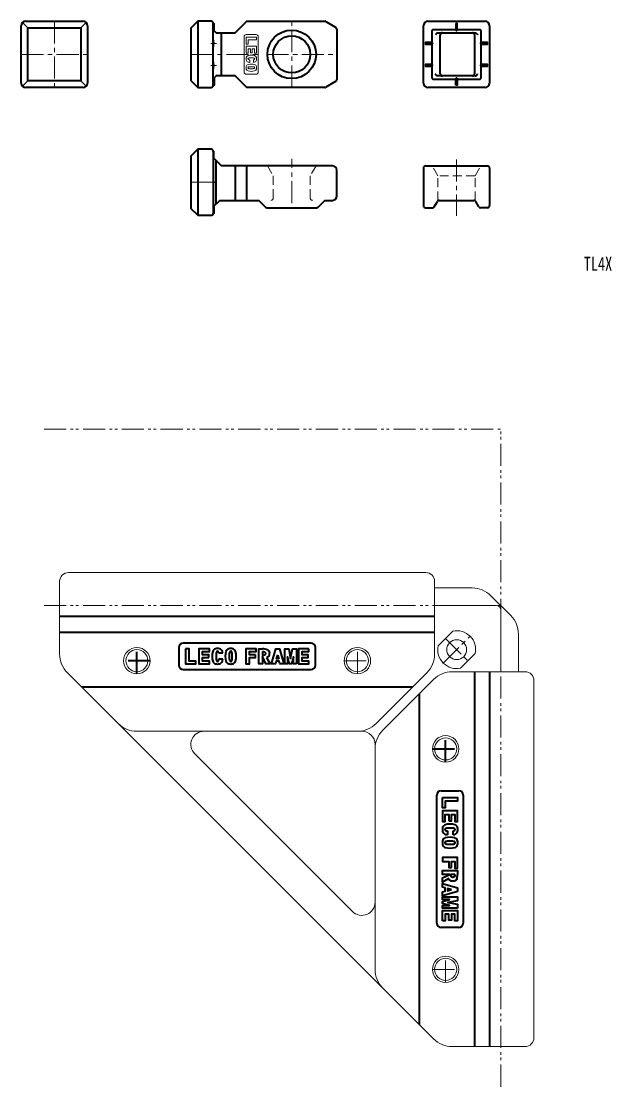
# Model space of a CAD drawing. Units: millimetres on the paper. Extents: x -598 to 1503, y -396 to 443.
# Drawn here: x -392 to -258.2, y 185.4 to 427 of the extents above; entities that cross this region are included whole.
import ezdxf
from ezdxf.enums import TextEntityAlignment as Align

# ---------------------------------------------------------------- set-up
doc = ezdxf.new("R2010")
doc.units = ezdxf.units.MM
for name, pattern in [('CHAIN1', [8, 5, -1, 1, -1]), ('DASHED2', [3, 2, -1]), ('DOUBLE_CHAIN1', [8.8, 5, -1, 0.6, -0.6, 0.6, -1])]:
    doc.linetypes.add(name, pattern=pattern)
for name, color, linetype, lineweight in [('0-0', 7, 'Continuous', 18), ('0-1', 4, 'CHAIN1', 18), ('0-3', 4, 'DOUBLE_CHAIN1', 18)]:
    doc.layers.add(name, color=color, linetype=linetype, lineweight=lineweight)
doc.styles.add('ＭＳ ゴシック', font='')
doc.styles.get('ＭＳ ゴシック').set_extended_font_data('MS Gothic')

msp = doc.modelspace()

# ---------------------------------------------------------------- linework, layer by layer
at = {"layer": '0-0', "lineweight": 40}
for p, q in [((-392, 413), (-392, 426)), ((-391, 427), (-378, 427)), ((-377, 426), (-377, 413)), ((-322.959, 426.933), (-320.747, 425.656)), ((-300.85, 413), (-300.85, 426)), ((-299.85, 427), (-286.85, 427)), ((-293.35, 424.9), (-293.35, 426.5)), ((-285.85, 426), (-285.85, 413)), ((-346.597, 414.6), (-346.597, 424.4)), ((-320.497, 425.223), (-320.497, 413.789)), ((-297.05, 415.1), (-297.05, 423.9)), ((-293.523, 425.1), (-293.436, 424.95)), ((-289.25, 423.9), (-289.25, 415.1)), ((-348.347, 422.087), (-348.497, 422.173)), ((-348.497, 421.827), (-348.347, 421.913)), ((-298.8, 422.087), (-298.95, 422.173)), ((-298.95, 421.827), (-298.8, 421.913)), ((-348.497, 417.173), (-348.347, 417.087)), ((-348.347, 416.913), (-348.497, 416.827)), ((-320.747, 413.344), (-322.959, 412.067)), ((-293.523, 412.5), (-293.523, 413.9)), ((-293.35, 414.1), (-293.35, 412.5)), ((-378, 412), (-391, 412)), ((-351.997, 412), (-348.997, 412)), ((-286.85, 412), (-299.85, 412)), ((-347.797, 385.6), (-347.797, 395.4)), ((-343.497, 394.2), (-343.497, 386.4)), ((-340.897, 386.4), (-340.897, 394.2)), ((-300.35, 394.2), (-286.35, 394.2)), ((-320.497, 387.4), (-320.497, 393.2)), ((-300.85, 393.7), (-300.85, 385.2)), ((-285.85, 393.7), (-285.85, 385.2)), ((-348.497, 390.673), (-348.347, 390.587)), ((-348.347, 390.413), (-348.497, 390.327)), ((-336.29, 384.7), (-325.104, 384.7)), ((-300.35, 384.7), (-298.82, 384.7)), ((-298.387, 384.95), (-297.694, 386.15)), ((-297.261, 386.4), (-289.438, 386.4)), ((-288.312, 384.95), (-289.005, 386.15)), ((-286.35, 384.7), (-287.879, 384.7)), ((-298.312, 292), (-383.312, 292)), ((-383.312, 288.5), (-298.312, 288.5)), ((-326.296, 286), (-355.328, 286)), ((-356.328, 285), (-356.328, 281)), ((-346.337, 283.678), (-347.204, 283.678)), ((-337.353, 284.078), (-337.353, 283.153)), ((-333.891, 283.315), (-333.651, 282.447)), ((-325.296, 281), (-325.296, 285)), ((-347.2, 282.452), (-346.315, 282.452)), ((-355.328, 280), (-326.296, 280)), ((-289.312, 279.5), (-289.312, 194.5)), ((-285.812, 194.5), (-285.812, 279.5)), ((-303.312, 276), (-378.312, 276)), ((-301.812, 274.5), (-301.812, 199.5)), ((-297.812, 222.484), (-297.812, 251.516)), ((-296.812, 252.516), (-292.812, 252.516)), ((-291.812, 251.516), (-291.812, 222.484)), ((-295.359, 243.388), (-295.359, 242.503)), ((-294.133, 242.526), (-294.133, 243.393)), ((-293.734, 233.541), (-294.658, 233.541)), ((-292.812, 221.484), (-296.812, 221.484))]:
    msp.add_line(p, q, dxfattribs=at)
at = {"layer": '0-0', "color": 4}
for p, q in [((-391.707, 426.707), (-390.5, 425.5)), ((-377.293, 426.707), (-378.5, 425.5)), ((-341.497, 415.5), (-341.497, 423.5)), ((-340.997, 424), (-338.797, 424)), ((-338.297, 423.5), (-338.297, 415.5)), ((-340.228, 417.674), (-340.228, 418.271)), ((-339.4, 418.274), (-339.4, 417.689)), ((-391.707, 412.293), (-390.5, 413.5)), ((-377.293, 412.293), (-378.5, 413.5)), ((-338.797, 415), (-340.997, 415))]:
    msp.add_line(p, q, dxfattribs=at)
at = {"layer": '0-0', "color": 4, "linetype": 'DASHED2'}
msp.add_line((-289.15, 391.948), (-287.85, 394.2), dxfattribs=at)
at = {"layer": '0-0'}
for p, q in [((-383.312, 283.485), (-383.312, 300)), ((-381.312, 302), (-300.312, 302)), ((-298.312, 300), (-298.312, 283.485)), ((-289.797, 298.5), (-298.312, 298.5)), ((-285.554, 296.743), (-281.069, 292.257)), ((-284.312, 294.5), (-298.312, 294.5)), ((-283.312, 279.5), (-283.312, 293.5)), ((-297.52, 285.383), (-294.194, 288.708)), ((-279.312, 288.015), (-279.312, 279.5)), ((-292.429, 280.292), (-289.103, 283.617)), ((-381.554, 279.243), (-298.569, 196.257)), ((-300.069, 279.243), (-311.554, 267.757)), ((-277.812, 279.5), (-294.326, 279.5)), ((-310.054, 266.257), (-298.569, 277.743)), ((-275.812, 196.5), (-275.812, 277.5)), ((-365.826, 266), (-314.812, 266)), ((-311.812, 263), (-311.812, 211.985)), ((-316.933, 225.121), (-352.69, 260.879)), ((-294.326, 194.5), (-277.812, 194.5))]:
    msp.add_line(p, q, dxfattribs=at)
at = {"layer": '0-0', "linetype": 'CHAIN1', "lineweight": 40}
for p, q in [((-365.812, 279), (-365.812, 285)), ((-362.812, 282), (-368.812, 282)), ((-295.812, 259), (-295.812, 265)), ((-298.812, 262), (-292.812, 262))]:
    msp.add_line(p, q, dxfattribs=at)
at = {"layer": '0-0', "lineweight": 40}
for points in [[(-390.5, 425.5), (-378.5, 425.5), (-378.5, 413.5), (-390.5, 413.5)], [(-354.796, 284.695), (-354.796, 281.292), (-352.414, 281.292), (-352.414, 281.899), (-353.948, 281.899), (-353.948, 284.695)], [(-349.523, 282.729), (-349.523, 283.299), (-350.914, 283.299), (-350.914, 284.088), (-349.377, 284.088), (-349.377, 284.695), (-351.76, 284.695), (-351.76, 281.292), (-349.377, 281.292), (-349.377, 281.899), (-350.914, 281.899), (-350.914, 282.729)], [(-338.912, 283.299), (-340.295, 283.299), (-340.295, 284.088), (-338.761, 284.088), (-338.761, 284.695), (-341.143, 284.695), (-341.143, 281.292), (-340.295, 281.292), (-340.295, 282.729), (-338.912, 282.729)], [(-332.502, 281.292), (-333.378, 281.292), (-333.527, 281.875), (-334.268, 281.875), (-334.415, 281.292), (-335.288, 281.292), (-334.284, 284.695), (-333.505, 284.695)], [(-329.661, 281.292), (-330.311, 281.292), (-330.311, 282.896), (-330.765, 281.292), (-331.175, 281.292), (-331.629, 282.896), (-331.629, 281.292), (-332.279, 281.292), (-332.279, 284.695), (-331.38, 284.695), (-330.97, 282.527), (-330.56, 284.695), (-329.661, 284.695)], [(-326.827, 284.695), (-329.192, 284.695), (-329.192, 281.292), (-326.827, 281.292), (-326.827, 281.899), (-328.343, 281.899), (-328.343, 282.729), (-326.989, 282.729), (-326.989, 283.299), (-328.343, 283.299), (-328.343, 284.088), (-326.827, 284.088)], [(-296.52, 250.985), (-293.117, 250.985), (-293.117, 250.136), (-295.913, 250.136), (-295.913, 248.603), (-296.52, 248.603)], [(-295.082, 245.712), (-294.513, 245.712), (-294.513, 247.102), (-293.724, 247.102), (-293.724, 245.565), (-293.117, 245.565), (-293.117, 247.948), (-296.52, 247.948), (-296.52, 245.565), (-295.913, 245.565), (-295.913, 247.102), (-295.082, 247.102)], [(-294.513, 235.101), (-294.513, 236.483), (-293.724, 236.483), (-293.724, 234.949), (-293.117, 234.949), (-293.117, 237.332), (-296.52, 237.332), (-296.52, 236.483), (-295.082, 236.483), (-295.082, 235.101)], [(-293.117, 229.693), (-296.52, 228.69), (-296.52, 229.566), (-295.937, 229.716), (-295.937, 230.457), (-296.52, 230.604), (-296.52, 231.476), (-293.117, 230.472)], [(-293.117, 225.85), (-296.52, 225.85), (-296.52, 226.5), (-294.916, 226.5), (-296.52, 226.953), (-296.52, 227.364), (-294.916, 227.817), (-296.52, 227.817), (-296.52, 228.467), (-293.117, 228.467), (-293.117, 227.568), (-295.285, 227.158), (-293.117, 226.749)], [(-296.52, 223.015), (-296.52, 225.38), (-293.117, 225.38), (-293.117, 223.015), (-293.724, 223.015), (-293.724, 224.532), (-294.513, 224.532), (-294.513, 223.178), (-295.082, 223.178), (-295.082, 224.532), (-295.913, 224.532), (-295.913, 223.015)]]:
    msp.add_lwpolyline(points, close=True, dxfattribs=at)
for points in [[(-348.997, 427), (-351.997, 427), (-351.997, 412), (-353.497, 413.5), (-353.497, 425.5), (-351.997, 427)], [(-348.497, 425.1), (-347.797, 424.4), (-343.497, 424.4), (-340.897, 427), (-323.209, 427)], [(-348.497, 412.5), (-348.497, 426.5), (-348.347, 426.5), (-348.347, 424.95)], [(-293.523, 426.5), (-293.523, 425.1), (-298.596, 425.1), (-298.716, 425.085), (-298.815, 425.039)], [(-293.176, 425.1), (-293.176, 426.5), (-293.523, 426.5)], [(-298.815, 425.039), (-298.888, 424.965), (-298.934, 424.866), (-298.95, 424.746), (-298.95, 422.173), (-300.35, 422.173), (-300.35, 421.827), (-298.95, 421.827), (-298.95, 417.173), (-298.8, 417.087)], [(-297.903, 424.272), (-297.97, 424.194), (-298.027, 424.103), (-298.072, 424.004), (-298.103, 423.9)], [(-297.903, 424.272), (-297.829, 424.333), (-297.754, 424.37), (-297.658, 424.392), (-297.542, 424.4), (-289.157, 424.4), (-289.041, 424.392), (-288.945, 424.37), (-288.87, 424.333), (-288.796, 424.272), (-288.73, 424.194), (-288.672, 424.103), (-288.627, 424.004), (-288.596, 423.9)], [(-287.9, 422.087), (-287.75, 422.173), (-287.75, 424.746), (-287.765, 424.866), (-287.811, 424.965), (-287.885, 425.039), (-287.984, 425.085), (-288.103, 425.1), (-293.176, 425.1), (-293.263, 424.95)], [(-287.9, 417.087), (-287.75, 417.173), (-287.75, 421.827), (-287.9, 421.913)], [(-287.75, 421.827), (-286.35, 421.827), (-286.35, 422.173), (-287.75, 422.173)], [(-298.95, 417.173), (-300.35, 417.173), (-300.35, 416.827), (-298.95, 416.827)], [(-298.8, 416.913), (-298.95, 416.827), (-298.95, 414.254), (-298.934, 414.134), (-298.888, 414.035), (-298.815, 413.961), (-298.716, 413.915), (-298.596, 413.9), (-293.523, 413.9), (-293.436, 414.05)], [(-293.176, 413.9), (-288.103, 413.9), (-287.984, 413.915), (-287.885, 413.961), (-287.811, 414.035), (-287.765, 414.134), (-287.75, 414.254), (-287.75, 416.827), (-287.9, 416.913)], [(-287.75, 416.827), (-286.35, 416.827), (-286.35, 417.173), (-287.75, 417.173)], [(-323.209, 412), (-340.897, 412), (-343.497, 414.6), (-347.797, 414.6), (-348.497, 413.9)], [(-348.297, 414.1), (-348.297, 412.5), (-348.497, 412.5)], [(-289.157, 414.6), (-297.542, 414.6), (-297.658, 414.608), (-297.754, 414.63), (-297.829, 414.667), (-297.903, 414.728), (-297.97, 414.806), (-298.027, 414.897), (-298.072, 414.996), (-298.103, 415.1)], [(-293.263, 414.05), (-293.176, 413.9), (-293.176, 412.5), (-293.523, 412.5)], [(-289.157, 414.6), (-289.041, 414.608), (-288.945, 414.63), (-288.87, 414.667), (-288.796, 414.728), (-288.73, 414.806), (-288.672, 414.897), (-288.627, 414.996), (-288.596, 415.1)], [(-351.997, 383), (-353.497, 384.5), (-353.497, 396.5), (-351.997, 398)], [(-348.997, 398), (-351.997, 398), (-351.997, 383), (-348.997, 383)], [(-348.347, 395.95), (-348.347, 397.5), (-348.497, 397.5), (-348.497, 383.5), (-348.297, 383.5), (-348.297, 385.1)], [(-321.497, 394.2), (-346.597, 394.2), (-348.497, 396.1)], [(-348.497, 384.9), (-346.997, 386.4), (-338.197, 386.4), (-336.497, 384.7)], [(-324.897, 384.7), (-323.197, 386.4), (-321.497, 386.4)], [(-336.417, 282.692), (-335.617, 281.292), (-336.573, 281.292), (-337.353, 282.93), (-337.353, 281.292), (-338.198, 281.292), (-338.198, 284.695), (-337.353, 284.695)], [(-336.408, 284.566), (-337.065, 284.678), (-337.353, 284.695)], [(-337.353, 284.078), (-337.069, 284.055), (-336.873, 283.998)], [(-336.873, 283.233), (-337.153, 283.162), (-337.353, 283.153)], [(-336.873, 283.998), (-336.827, 283.97), (-336.785, 283.931), (-336.748, 283.882), (-336.718, 283.825), (-336.695, 283.762), (-336.681, 283.694), (-336.676, 283.624), (-336.679, 283.554), (-336.691, 283.486), (-336.712, 283.421), (-336.74, 283.363), (-336.775, 283.312), (-336.816, 283.27), (-336.862, 283.239), (-336.873, 283.233)], [(-335.829, 283.241), (-335.886, 283.108), (-335.969, 282.986), (-336.074, 282.878), (-336.199, 282.789), (-336.339, 282.72), (-336.417, 282.692)], [(-336.408, 284.566), (-336.262, 284.508), (-336.13, 284.427), (-336.015, 284.328), (-335.922, 284.212), (-335.852, 284.083), (-335.829, 284.02)], [(-335.829, 284.02), (-335.779, 283.748), (-335.783, 283.473), (-335.829, 283.241)], [(-333.651, 282.447), (-334.143, 282.447), (-333.891, 283.329)], [(-295.119, 232.606), (-296.52, 231.805), (-296.52, 232.761), (-294.882, 233.541), (-296.52, 233.541), (-296.52, 234.387), (-293.117, 234.387), (-293.117, 233.541)], [(-294.571, 232.017), (-294.704, 232.075), (-294.826, 232.157), (-294.934, 232.263), (-295.023, 232.387), (-295.092, 232.527), (-295.119, 232.606)], [(-294.579, 233.062), (-294.649, 233.341), (-294.658, 233.541)], [(-293.813, 233.062), (-293.842, 233.015), (-293.881, 232.973), (-293.93, 232.936), (-293.987, 232.906), (-294.05, 232.884), (-294.117, 232.869), (-294.187, 232.864), (-294.258, 232.867), (-294.326, 232.879), (-294.391, 232.9), (-294.449, 232.928), (-294.5, 232.963), (-294.542, 233.004), (-294.573, 233.05), (-294.579, 233.062)], [(-293.791, 232.017), (-294.063, 231.967), (-294.339, 231.971), (-294.571, 232.017)], [(-293.734, 233.541), (-293.757, 233.258), (-293.813, 233.062)], [(-293.246, 232.596), (-293.304, 232.45), (-293.384, 232.318), (-293.484, 232.204), (-293.6, 232.11), (-293.728, 232.041), (-293.791, 232.017)], [(-293.246, 232.596), (-293.133, 233.253), (-293.117, 233.541)], [(-294.483, 230.079), (-295.365, 230.331), (-295.365, 229.84), (-294.496, 230.079)]]:
    msp.add_lwpolyline(points, dxfattribs=at)
at = {"layer": '0-0', "color": 4}
for points in [[(-340.602, 421.79), (-340.602, 422.826), (-338.714, 422.826), (-338.714, 423.398), (-341.011, 423.398), (-341.011, 421.79)], [(-338.714, 419.74), (-339.124, 419.74), (-339.124, 420.778), (-339.657, 420.778), (-339.657, 419.839), (-340.041, 419.839), (-340.041, 420.778), (-340.602, 420.778), (-340.602, 419.74), (-341.011, 419.74), (-341.011, 421.349), (-338.714, 421.349)]]:
    msp.add_lwpolyline(points, close=True, dxfattribs=at)
at = {"layer": '0-0', "color": 4, "linetype": 'DASHED2'}
for points in [[(-336.197, 394.2), (-334.897, 391.948), (-334.897, 386.9)], [(-325.197, 394.2), (-326.497, 391.948), (-326.497, 386.9)], [(-297.55, 386.4), (-297.55, 391.948), (-298.85, 394.2)], [(-289.15, 386.4), (-289.15, 391.948), (-297.55, 391.948)]]:
    msp.add_lwpolyline(points, dxfattribs=at)
at = {"layer": '0-0', "lineweight": 40}
for radius in [5.5, 4.2]:
    msp.add_circle((-330.697, 419.5), radius, dxfattribs=at)
at = {"layer": '0-0'}
for centre, radius in [((-293.312, 284.5), 2.25), ((-365.812, 282), 2.5), ((-315.812, 282), 2.5), ((-295.812, 262), 2.5), ((-295.812, 212), 2.5)]:
    msp.add_circle(centre, radius, dxfattribs=at)
at = {"layer": '0-0', "lineweight": 40}
for centre, radius, start, end in [((-391, 426), 1, 90, 180), ((-378, 426), 1, 0, 90), ((-348.997, 426.5), 0.5, 0, 90), ((-323.209, 426.5), 0.5, 60, 90), ((-320.997, 425.223), 0.5, 0, 60), ((-299.85, 426), 1, 90, 180), ((-286.85, 426), 1, 0, 90), ((-296.55, 423.9), 0.5, 90, 180), ((-293.35, 425), 0.1, 210, 330), ((-289.75, 423.9), 0.5, 0, 90), ((-348.397, 422), 0.1, 300, 59.99999), ((-298.85, 422), 0.1, 300, 59.99999), ((-287.85, 422), 0.1, 120.00001, 240), ((-348.397, 417), 0.1, 300, 59.99999), ((-298.85, 417), 0.1, 300, 59.99999), ((-287.85, 417), 0.1, 120.00001, 240), ((-320.997, 413.777), 0.5, 300, 0), ((-296.55, 415.1), 0.5, 180, 270), ((-293.35, 414), 0.1, 30, 150), ((-289.75, 415.1), 0.5, 270, 0), ((-391, 413), 1, 180, 270), ((-378, 413), 1, 270, 0), ((-348.997, 412.5), 0.5, 270, 0), ((-323.209, 412.5), 0.5, 270, 300), ((-299.85, 413), 1, 180, 270), ((-286.85, 413), 1, 270, 0), ((-348.997, 397.5), 0.5, 0, 90), ((-321.497, 393.2), 1, 0, 90), ((-300.35, 393.7), 0.5, 90, 180), ((-286.35, 393.7), 0.5, 0, 90), ((-348.397, 390.5), 0.1, 300, 60), ((-321.497, 387.4), 1, 270, 0), ((-336.29, 385.2), 0.5, 225, 270), ((-325.104, 385.2), 0.5, 270, 315), ((-300.35, 385.2), 0.5, 180, 270), ((-298.82, 385.2), 0.5, 270, 330), ((-297.261, 385.9), 0.5, 90, 150), ((-289.438, 385.9), 0.5, 30, 90), ((-287.879, 385.2), 0.5, 210, 270), ((-286.35, 385.2), 0.5, 270, 0), ((-348.997, 383.5), 0.5, 270, 0), ((-355.328, 285), 1, 90, 180), ((-326.296, 285), 1, 0, 90), ((-344.757, 282.993), 3.998, 164.216, 195.784), ((-347.703, 283.769), 0.954, 106.2291, 160.88188), ((-347.517, 282.903), 1.838, 75.73071, 104.26929), ((-337.695, 282.993), 10.155, 176.78919, 183.21081), ((-346.29, 283.561), 1.544, 164.64474, 180.71922), ((-347.517, 283.881), 0.276, 18.78093, 161.21907), ((-348.744, 283.561), 1.544, 4.35281, 15.35526), ((-347.33, 283.769), 0.954, 19.11812, 73.7709), ((-350.277, 282.993), 3.998, 9.86632, 15.784), ((-341.775, 282.993), 3.998, 164.216, 195.784), ((-344.721, 283.769), 0.954, 106.2291, 160.88188), ((-344.535, 282.903), 1.838, 75.73071, 104.26929), ((-334.713, 282.993), 10.155, 176.78919, 183.21081), ((-343.307, 283.561), 1.544, 164.64474, 180.71922), ((-344.535, 283.881), 0.276, 18.78093, 161.21907), ((-345.762, 283.561), 1.544, 359.28078, 15.35526), ((-354.356, 282.993), 10.155, 356.78919, 3.21081), ((-344.348, 283.769), 0.954, 19.11812, 73.7709), ((-347.294, 282.993), 3.998, 344.216, 15.784), ((-355.328, 281), 1, 180, 270), ((-347.703, 282.218), 0.954, 199.11812, 253.7709), ((-347.517, 283.084), 1.838, 255.73071, 284.26929), ((-346.29, 282.425), 1.544, 179.28078, 195.35526), ((-347.517, 282.106), 0.276, 198.78093, 341.21907), ((-348.744, 282.425), 1.544, 344.64474, 1.00008), ((-347.33, 282.218), 0.954, 286.2291, 340.88188), ((-350.277, 282.993), 3.998, 344.216, 352.22376), ((-344.721, 282.218), 0.954, 199.11812, 253.7709), ((-344.535, 283.084), 1.838, 255.73071, 284.26929), ((-343.307, 282.425), 1.544, 179.28078, 195.35526), ((-344.535, 282.106), 0.276, 198.78093, 341.21907), ((-345.762, 282.425), 1.544, 344.64474, 0.71922), ((-344.348, 282.218), 0.954, 286.2291, 340.88188), ((-326.296, 281), 1, 270, 0), ((-296.812, 251.516), 1, 90, 180), ((-292.812, 251.516), 1, 0, 90), ((-294.728, 243.705), 1.838, 165.73071, 194.26929), ((-295.594, 243.892), 0.954, 109.11812, 163.7709), ((-294.818, 240.945), 3.998, 74.216, 105.784), ((-294.818, 233.883), 10.155, 86.78919, 93.21081), ((-294.043, 243.892), 0.954, 16.2291, 70.88188), ((-294.909, 243.705), 1.838, 345.73071, 14.26929), ((-295.594, 243.518), 0.954, 196.2291, 250.88188), ((-295.594, 240.909), 0.954, 109.11812, 163.7709), ((-295.706, 243.705), 0.276, 108.78093, 251.21907), ((-294.818, 246.465), 3.998, 254.216, 262.22376), ((-294.818, 237.963), 3.998, 74.216, 105.784), ((-295.386, 242.478), 1.544, 89.28078, 105.35526), ((-295.386, 244.932), 1.544, 254.64474, 271.00008), ((-294.25, 242.478), 1.544, 74.64474, 90.71922), ((-294.25, 244.932), 1.544, 274.35281, 285.35526), ((-294.818, 246.465), 3.998, 279.86632, 285.784), ((-293.931, 243.705), 0.276, 288.78093, 71.21907), ((-294.043, 243.518), 0.954, 289.11812, 343.7709), ((-294.043, 240.909), 0.954, 16.2291, 70.88188), ((-294.728, 240.723), 1.838, 165.73071, 194.26929), ((-295.594, 240.536), 0.954, 196.2291, 250.88188), ((-295.706, 240.723), 0.276, 108.78093, 251.21907), ((-294.818, 243.483), 3.998, 254.216, 285.784), ((-295.386, 239.496), 1.544, 89.28078, 105.35526), ((-295.386, 241.95), 1.544, 254.64474, 270.71922), ((-294.818, 230.901), 10.155, 86.78919, 93.21081), ((-294.818, 250.545), 10.155, 266.78919, 273.21081), ((-294.25, 239.496), 1.544, 74.64474, 90.71922), ((-294.25, 241.95), 1.544, 269.28078, 285.35526), ((-293.931, 240.723), 0.276, 288.78093, 71.21907), ((-294.043, 240.536), 0.954, 289.11812, 343.7709), ((-294.909, 240.723), 1.838, 345.73071, 14.26929), ((-296.812, 222.484), 1, 180, 270), ((-292.812, 222.484), 1, 270, 0)]:
    msp.add_arc(centre, radius, start, end, dxfattribs=at)
at = {"layer": '0-0', "color": 4}
for centre, radius, start, end in [((-340.997, 423.5), 0.5, 90, 180), ((-338.797, 423.5), 0.5, 0, 90), ((-339.802, 418.485), 1.241, 165.73071, 194.26929), ((-340.386, 418.611), 0.644, 109.11812, 163.7709), ((-340.386, 418.359), 0.644, 196.2291, 250.88188), ((-340.462, 418.485), 0.187, 108.78093, 251.21907), ((-339.863, 416.622), 2.699, 74.216, 105.784), ((-340.246, 417.656), 1.042, 89.28078, 105.35526), ((-340.246, 419.313), 1.042, 254.64474, 271.00008), ((-339.863, 411.855), 6.854, 86.78919, 93.21081), ((-339.479, 417.656), 1.042, 74.64474, 90.71922), ((-339.479, 419.313), 1.042, 274.35281, 285.35526), ((-339.264, 418.485), 0.187, 288.78093, 71.21907), ((-339.34, 418.611), 0.644, 16.2291, 70.88188), ((-339.34, 418.359), 0.644, 289.11812, 343.7709), ((-339.924, 418.485), 1.241, 345.73071, 14.26929), ((-339.802, 416.472), 1.241, 165.73071, 194.26929), ((-340.386, 416.598), 0.644, 109.11812, 163.7709), ((-340.386, 416.346), 0.644, 196.2291, 250.88188), ((-340.462, 416.472), 0.187, 108.78093, 251.21907), ((-339.863, 420.348), 2.699, 254.216, 262.22376), ((-339.863, 414.609), 2.699, 74.216, 105.784), ((-339.863, 418.335), 2.699, 254.216, 285.784), ((-340.246, 415.643), 1.042, 89.28078, 105.35526), ((-340.246, 417.3), 1.042, 254.64474, 270.71922), ((-339.863, 409.842), 6.854, 86.78919, 93.21081), ((-339.863, 423.101), 6.854, 266.78919, 273.21081), ((-339.479, 415.643), 1.042, 74.64474, 90.71922), ((-339.479, 417.3), 1.042, 269.28078, 285.35526), ((-339.863, 420.348), 2.699, 279.86632, 285.784), ((-339.264, 416.472), 0.187, 288.78093, 71.21907), ((-339.34, 416.598), 0.644, 16.2291, 70.88188), ((-339.34, 416.346), 0.644, 289.11812, 343.7709), ((-339.924, 416.472), 1.241, 345.73071, 14.26929), ((-340.997, 415.5), 0.5, 180, 270), ((-338.797, 415.5), 0.5, 270, 0)]:
    msp.add_arc(centre, radius, start, end, dxfattribs=at)
at = {"layer": '0-0', "color": 4, "linetype": 'DASHED2'}
for centre, start, end in [((-335.397, 386.9), 270, 0), ((-325.997, 386.9), 180, 270)]:
    msp.add_arc(centre, 0.5, start, end, dxfattribs=at)
at = {"layer": '0-0'}
for centre, radius, start, end in [((-381.312, 300), 2, 90, 180), ((-300.312, 300), 2, 0, 90), ((-289.797, 292.5), 6, 45, 90), ((-284.312, 293.5), 1, 0, 90), ((-285.312, 288.015), 6, 0, 45), ((-293.312, 284.5), 4.3, 348.15341, 101.84659), ((-293.312, 284.5), 4.3, 168.15341, 281.84659), ((-377.312, 283.485), 6, 180, 225), ((-304.312, 283.485), 6, 315, 0), ((-294.326, 273.5), 6, 90, 135), ((-277.812, 277.5), 2, 360, 90), ((-365.826, 272), 6, 225, 270), ((-350.569, 263), 3, 90, 225), ((-315.797, 272), 6, 270, 315), ((-314.812, 263), 3, 0, 90), ((-305.812, 262.015), 6, 135, 180), ((-314.812, 227.243), 3, 225, 0), ((-305.812, 211.985), 6, 180, 225), ((-294.326, 200.5), 6, 225, 270), ((-277.812, 196.5), 2, 270, 0)]:
    msp.add_arc(centre, radius, start, end, dxfattribs=at)
at = {"layer": '0-1'}
for p, q in [((-384.5, 427), (-384.5, 412)), ((-330.697, 412), (-330.697, 427)), ((-349.037, 422), (-347.733, 422)), ((-348.397, 422.714), (-348.397, 421.217)), ((-392, 419.5), (-377, 419.5)), ((-353.497, 419.5), (-338.213, 419.5)), ((-336.42, 419.5), (-320.497, 419.5)), ((-349.037, 417), (-347.733, 417)), ((-348.397, 416.217), (-348.397, 417.714)), ((-330.697, 385.746), (-330.697, 395.79)), ((-293.35, 395.695), (-293.35, 382.9)), ((-353.497, 390.5), (-348.133, 390.5)), ((-348.397, 391.214), (-348.397, 389.717)), ((-296.352, 281.459), (-290.271, 287.541)), ((-295.857, 287.046), (-290.766, 281.954)), ((-315.812, 279), (-315.812, 285)), ((-318.812, 282), (-312.812, 282)), ((-295.812, 209), (-295.812, 215)), ((-298.812, 212), (-292.812, 212))]:
    msp.add_line(p, q, dxfattribs=at)
at = {"layer": '0-1', "linetype": 'Continuous'}
for centre in [(-365.812, 282), (-315.812, 282), (-295.812, 262), (-295.812, 212)]:
    msp.add_circle(centre, 3, dxfattribs=at)
at = {"layer": '0-3'}
for p, q in [((-386.814, 334.5), (-283.312, 334.5)), ((-283.312, 185.39), (-283.312, 334.5)), ((-386.814, 294.5), (-283.312, 294.5))]:
    msp.add_line(p, q, dxfattribs=at)

# ---------------------------------------------------------------- texts
at = {"layer": '0-0', "style": 'ＭＳ ゴシック', "width": 0.75}
msp.add_text('TL4X', height=3.152, dxfattribs=at).set_placement((-264.5, 369.5), align=Align.BOTTOM_LEFT)

doc.saveas('drawing.dxf')
